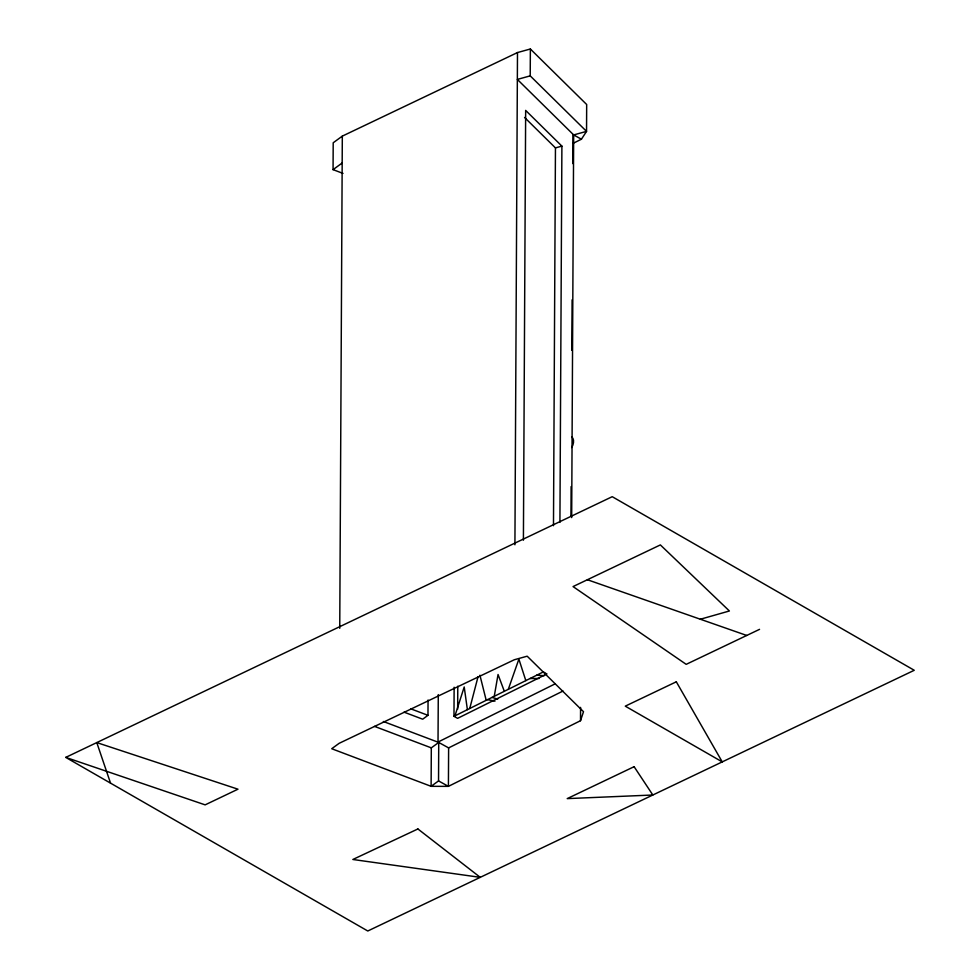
<?xml version="1.0" encoding="UTF-8"?>
<svg xmlns="http://www.w3.org/2000/svg" width="980" height="980" viewBox="0 0 980 980"><rect width="100%" height="100%" fill="white"/><g stroke="black" fill="none" stroke-linecap="round" stroke-linejoin="round"><path stroke-width="1.47" d="M343 173.399L333.065 169.638L333.2 142.774L342.314 136.122L517.489 52.553L530.364 49L586.677 104.505L586.542 131.381L581.422 139.209L573.251 143.264M339.741 628.315L342.314 136.122M404.066 712.154L422.674 719.198L427.978 715.327L428.052 700.026M438.734 742.448L431.31 747.863L431.114 786.327L448.411 786.364L580.515 720.704L583.504 711.701L527.179 656.196L514.316 659.748L339.141 743.318L331.718 748.732L431.114 786.327L438.538 780.913L438.734 742.448L383.364 721.501M563.01 691.035L448.62 747.899L438.023 742.056L438.281 694.6M448.62 747.899L448.411 786.364L438.538 780.913M546.975 673.922L457.611 718.34L453.973 716.331L454.132 687.25M457.66 709.153L457.783 686.196M514.917 544.782L517.489 52.553M523.406 540.213L525.66 110.409L561.895 146.118L559.923 522.389M530.217 75.864L517.354 79.417L573.668 134.922L586.542 131.381L530.217 75.864L530.364 49M553.48 525.697L555.452 147.894L524.557 117.441M570.973 515.676L571.12 486.595M571.83 350.362L572.1 299.843M572.81 163.611L572.957 134.53L581.422 139.209M571.671 517.599L573.668 134.922M580.515 720.704L580.577 707.389M494.251 696.314L498.048 674.497L504.32 691.304M469.751 708.491L478.069 676.629M454.953 715.841L464.214 686.956L467.387 709.667M508.302 689.332L518.885 659.136L525.819 680.622M333.065 169.638L342.179 162.986M453.973 716.331L543.337 671.913L545.762 673.248M438.023 742.056L555.146 683.844M65.746 757.393L612.218 496.689L914.254 670.283L367.782 931L65.746 757.393L205.139 804.862L237.969 789.194L96.787 742.583L110.544 783.143M759.549 629.344L686.196 664.342L573.043 586.579L660.361 544.917L729.402 610.981L700.357 619.238M555.452 147.894L561.895 146.118M530.082 678.503L539.233 678.491M536.709 675.208L544.255 675.673M487.562 699.634L494.961 701.178M492.046 697.405L497.73 699.083M587.388 579.731L746.736 635.457M410.791 708.834L427.978 715.327M374.519 726.376L431.31 747.863M479.93 675.232L486.202 700.308M571.769 437.019A8.747 5.378 -61.1 0 1 571.707 447.554M676.31 681.798L625.265 706.151L722.248 761.889L676.31 681.798M634.109 766.691L567.212 798.614L652.839 795.013L634.109 766.691M417.897 828.958L352.849 859.485L480.249 877.345L417.897 828.958"/></g></svg>
